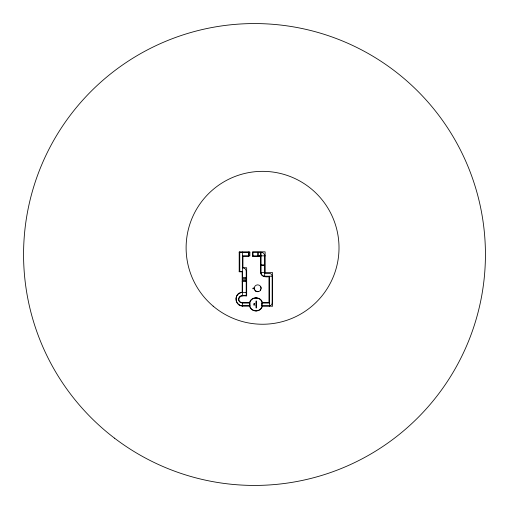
<?xml version="1.0" encoding="UTF-8"?>
<svg xmlns="http://www.w3.org/2000/svg" width="509" height="509" viewBox="0 0 509 509"><rect width="100%" height="100%" fill="white"/><g stroke="black" fill="none" stroke-linecap="round" stroke-linejoin="round"><path stroke-width="0.76" d="M242.583 305.992C234.706 306.265 233.357 292.739 242.182 292.255M272.608 303.027L272.137 303.027A2.723 2.723 0 0 1 269.414 305.75L269.401 306.151L272.595 306.259L272.608 272.639L265.132 272.639L265.132 251.834L252.623 251.834L252.623 256.371L260.646 256.371L260.646 272.576C260.793 276.667 265.851 277.367 268.975 276.648L268.975 302.651L262.383 302.651M242.583 306.043L242.602 302.658L249.741 302.658L249.766 306.043L242.583 306.043L239.16 304.98M262.256 305.75L261.823 307.124A6.432 6.432 0 0 1 256.542 310.802L255.454 310.751M262.345 306.151C261.047 312.621 250.733 312.469 249.582 305.992M249.537 302.658C250.912 296.047 261.543 296.308 262.466 303.027M254.296 288.501L252.909 288.864L253.577 288.406L252.852 288.349L253.323 287.941L254.271 288.049L254.296 288.501A3.372 3.372 0 0 0 256.339 291.186M242.042 295.996L242.042 295.494L246.216 295.494L246.216 271.392A3.633 3.633 0 0 0 242.583 267.759L246.668 267.759L246.668 295.996C243.906 295.64 239.026 295.385 238.848 299.324C238.804 301.315 240.725 302.721 242.602 302.658L242.602 303.027M239.268 304.866A6.63 6.63 0 0 1 240.865 292.72L242.583 292.49M272.162 303.027L272.162 276.215L264.693 276.215A3.639 3.639 0 0 1 261.047 272.576L260.78 273.091M239.198 252.273L249.83 252.273M252.483 252.273L261.047 252.273A3.639 3.639 0 0 1 264.686 255.912L265.132 255.842L252.483 255.9L252.483 252.273L252.623 255.9M242.583 255.9L249.849 255.9L249.849 251.955L239.198 251.955L239.198 271.787L242.583 271.787M261.047 264.858L264.686 264.858M261.047 265.386L264.686 265.386M239.198 271.392L242.583 271.392M260.646 272.576L264.686 272.576M264.686 273.473L269.414 273.473A2.749 2.749 0 0 1 272.162 276.215M242.583 277.602L246.216 277.602M242.583 278.608L246.216 278.608M242.583 279.791L246.216 279.791M242.583 280.669L246.216 280.669M242.182 281.541L246.668 281.541M242.182 292.185L242.583 292.185M246.216 292.49L242.182 292.49L242.182 271.787M246.216 295.494L241.26 295.595A3.779 3.779 0 0 0 242.233 303.027L249.741 303.027C250.294 309.408 249.022 303.739 250.18 301.652A6.432 6.432 0 0 1 255.454 297.981L256.542 298.032M256.542 305.763L256.002 305.763L256.002 307.894L256.542 307.894L256.542 301.029L256.002 301.029L256.002 303.02L256.542 303.02M269.414 303.027L261.518 303.027L261.518 305.75L269.414 305.75M242.583 305.75L249.766 305.75L249.951 306.571A6.432 6.432 0 0 0 254.863 310.719L256.542 310.802M255.454 297.981L257.134 298.058A6.432 6.432 0 0 1 262.052 302.206L262.23 303.027M264.655 255.435L264.693 276.648M256.002 303.02L256.002 305.75M248.786 252.273L248.793 255.9M269.414 276.215L269.414 306.151L262.256 306.151L262.256 303.027M261.047 252.273L261.047 272.576M260.455 252.273L260.455 255.9L261.047 255.912L258.636 255.912L258.636 252.273M257.605 252.273L257.605 255.9M253.03 252.273L253.03 255.9M248.786 251.955L248.793 256.243L242.939 256.243L242.939 267.759M242.583 251.955L242.583 295.474M239.764 251.955L239.764 271.392M260.754 289.379A3.372 3.372 0 0 1 260.309 290.143M258.069 291.422A3.372 3.372 0 0 1 257.185 291.415M260.767 286.796A3.372 3.372 0 0 1 260.983 288.533M254.665 303.701L253.756 303.708L253.756 305.069L254.665 305.069L254.665 303.701M114.5 438.154A230.933 230.933 0 0 0 483.55 283.914A230.933 230.933 0 0 0 165.45 41.426A230.933 230.933 0 0 0 114.5 438.154M213.156 306.138A76.452 76.452 0 0 0 337.791 261.41A76.452 76.452 0 0 0 236.736 175.84A76.452 76.452 0 0 0 213.156 306.138M255.747 291.142A3.436 3.436 0 0 0 261.098 288.546A3.436 3.436 0 0 0 256.173 285.205A3.436 3.436 0 0 0 255.747 291.142"/></g></svg>
